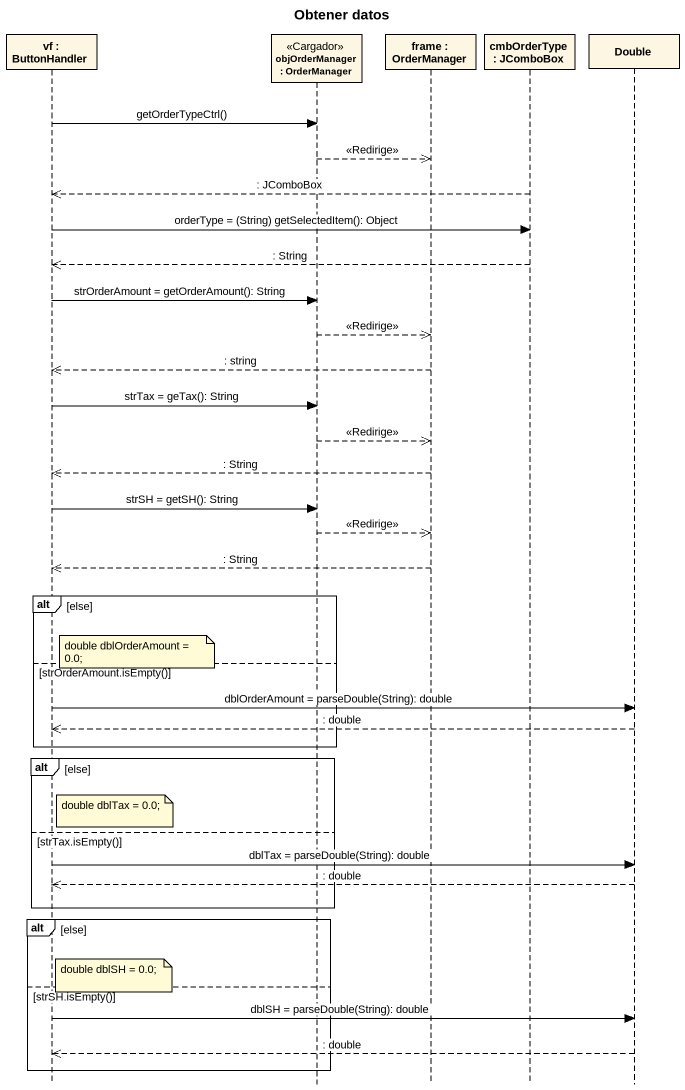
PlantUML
@startuml
title Obtener datos
hide footbox
participant "vf : ButtonHandler" as vf
participant "objOrderManager : OrderManager" as objOrderManager <<Cargador>>
participant "frame : OrderManager" as frame_
participant "cmbOrderType : JComboBox" as cmbOrderType
participant Double

vf -> objOrderManager : getOrderTypeCtrl()
objOrderManager -->> frame_ : <<Redirige>>
cmbOrderType -->> vf : : JComboBox
vf -> cmbOrderType : orderType = (String) getSelectedItem(): Object
cmbOrderType -->> vf : : String
vf -> objOrderManager : strOrderAmount = getOrderAmount(): String
objOrderManager -->> frame_ : <<Redirige>>
frame_ -->> vf : : string
vf -> objOrderManager : strTax = geTax(): String
objOrderManager -->> frame_ : <<Redirige>>
frame_ -->> vf : : String
vf -> objOrderManager : strSH = getSH(): String
objOrderManager -->> frame_ : <<Redirige>>
frame_ -->> vf : : String
alt else
  note right of vf : double dblOrderAmount = 0.0;
else strOrderAmount.isEmpty()
  vf -> Double : dblOrderAmount = parseDouble(String): double
  Double -->> vf : : double
end
alt else
  note right of vf : double dblTax = 0.0;
else strTax.isEmpty()
  vf -> Double : dblTax = parseDouble(String): double
  Double -->> vf : : double
end
alt else
  note right of vf : double dblSH = 0.0;
else strSH.isEmpty()
  vf -> Double : dblSH = parseDouble(String): double
  Double -->> vf : : double
end
@enduml
